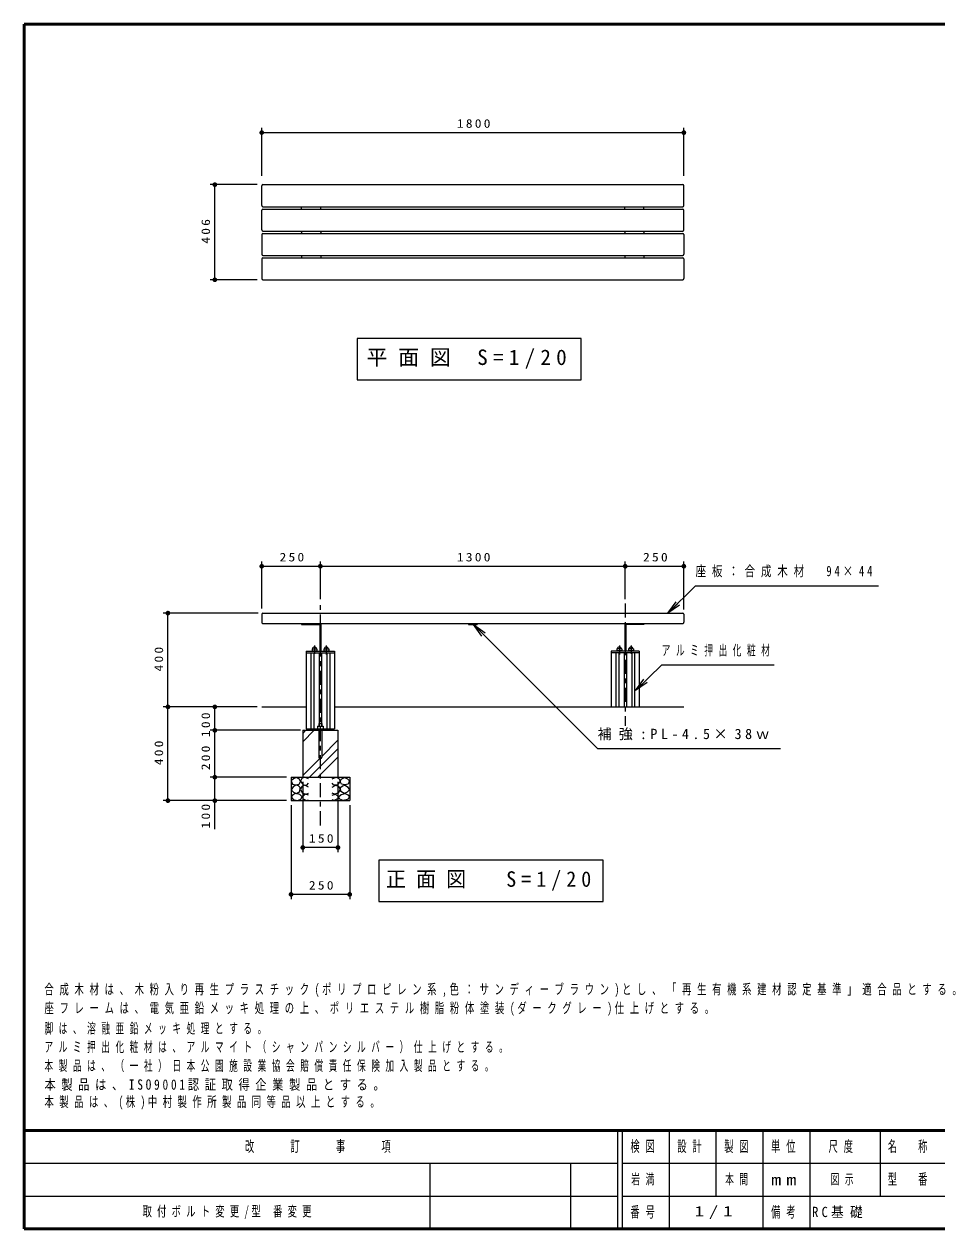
# Model space of a CAD drawing. Units: millimetres on the paper, scale 1:20. Extents: x -365 to 0, y 0 to 257.
# Drawn here: x -365 to -170.4, y 0 to 257 of the extents above; entities that cross this region are included whole.
import ezdxf

# ---------------------------------------------------------------- set-up
doc = ezdxf.new("R2010")
doc.units = ezdxf.units.MM
doc.linetypes.add('USER2', pattern=[6, 3, -1, 1, -1])
doc.layers.add('1_20', color=7, linetype='Continuous', lineweight=13)
doc.layers.add('LY_4', color=7, linetype='Continuous', lineweight=13)
doc.layers.add('99', color=7, linetype='Continuous')
doc.layers.add('CLASS1', color=7, linetype='Continuous')
doc.styles.add('ＭＳ ゴシック', font='')
doc.styles.get('ＭＳ ゴシック').set_extended_font_data('MS Gothic')

# ---------------------------------------------------------------- blocks, each defined once
blk = doc.blocks.new('filled_dot')
at = {"color": 0, "linetype": 'Continuous', "lineweight": -2, "const_width": 1.25}
blk.add_lwpolyline([(-0.625, 0, 1), (0.625, 0, 1)], format="xyb", close=True, dxfattribs=at)

msp = doc.modelspace()

# ---------------------------------------------------------------- linework, layer by layer
at = {"layer": '1_20'}
for p, q in [((-314.336, 224.603), (-314.336, 234.853)), ((-224.336, 224.603), (-224.336, 234.853)), ((-314.336, 233.853), (-224.336, 233.853)), ((-315.336, 222.753), (-325.336, 222.753)), ((-324.336, 202.453), (-324.336, 222.753)), ((-315.336, 202.453), (-325.336, 202.453)), ((-293.999, 189.93), (-293.999, 181.13)), ((-246.199, 189.93), (-293.999, 189.93)), ((-246.199, 181.13), (-246.199, 189.93)), ((-293.999, 181.13), (-246.199, 181.13)), ((-314.336, 132.353), (-314.336, 142.353)), ((-314.336, 141.353), (-301.836, 141.353)), ((-301.836, 134.353), (-301.836, 142.353)), ((-301.836, 141.353), (-236.836, 141.353)), ((-236.836, 134.353), (-236.836, 142.353)), ((-236.836, 141.353), (-224.336, 141.353)), ((-224.336, 132.103), (-224.336, 142.353)), ((-227.751, 131.318), (-225.984, 133.792)), ((-315.086, 131.353), (-335.336, 131.353)), ((-334.336, 111.353), (-334.336, 131.353)), ((-227.751, 131.318), (-225.63, 133.439)), ((-225.276, 133.085), (-227.751, 131.318)), ((-267.439, 126.453), (-269.207, 128.928)), ((-269.207, 128.928), (-266.732, 127.16)), ((-269.207, 128.928), (-267.086, 126.807)), ((-303.836, 122.903), (-303.836, 106.653)), ((-303.221, 122.903), (-303.221, 106.653)), ((-300.451, 122.903), (-300.451, 106.653)), ((-299.836, 122.903), (-299.836, 106.653)), ((-238.836, 122.903), (-238.836, 111.353)), ((-238.221, 122.903), (-238.221, 111.353)), ((-235.451, 122.903), (-235.451, 111.353)), ((-234.836, 122.903), (-234.836, 111.353)), ((-234.617, 114.814), (-232.836, 117.28)), ((-234.617, 114.814), (-232.484, 116.924)), ((-232.133, 116.569), (-234.617, 114.814)), ((-315.336, 111.353), (-335.336, 111.353)), ((-334.336, 91.353), (-334.336, 111.353)), ((-324.336, 106.353), (-324.336, 111.353)), ((-306.586, 106.353), (-325.336, 106.353)), ((-306.086, 106.353), (-325.336, 106.353)), ((-324.336, 96.353), (-324.336, 106.353)), ((-305.586, 103.914), (-303.147, 106.353)), ((-305.586, 105.71), (-304.943, 106.353)), ((-301.519, 100.797), (-298.086, 104.229)), ((-305.586, 96.729), (-301.952, 100.363)), ((-304.166, 96.353), (-298.086, 102.433)), ((-302.37, 96.353), (-298.086, 100.637)), ((-309.086, 96.353), (-325.336, 96.353)), ((-324.336, 85.275), (-324.336, 96.353)), ((-305.586, 95.353), (-305.586, 80.353)), ((-298.086, 95.353), (-298.086, 80.353)), ((-309.086, 91.353), (-335.336, 91.353)), ((-308.086, 90.353), (-308.086, 70.353)), ((-295.586, 90.353), (-295.586, 70.353)), ((-298.086, 81.353), (-305.586, 81.353)), ((-289.337, 78.629), (-289.337, 69.829)), ((-241.537, 78.629), (-289.337, 78.629)), ((-241.537, 69.829), (-241.537, 78.629)), ((-295.586, 71.353), (-308.086, 71.353)), ((-289.337, 69.829), (-241.537, 69.829))]:
    msp.add_line(p, q, dxfattribs=at)
at = {"layer": '1_20', "color": 4, "lineweight": 25}
for p, q in [((-314.336, 218.303), (-314.336, 222.503)), ((-314.086, 222.753), (-224.586, 222.753)), ((-224.336, 218.303), (-224.336, 222.503)), ((-314.336, 213.103), (-314.336, 217.303)), ((-314.086, 218.053), (-224.586, 218.053)), ((-314.086, 217.553), (-224.586, 217.553)), ((-224.336, 213.103), (-224.336, 217.303)), ((-314.336, 212.103), (-314.336, 207.903)), ((-314.086, 212.853), (-224.586, 212.853)), ((-314.086, 212.353), (-224.586, 212.353)), ((-224.336, 212.103), (-224.336, 207.903)), ((-314.336, 206.903), (-314.336, 202.703)), ((-314.086, 207.653), (-224.586, 207.653)), ((-314.086, 207.153), (-224.586, 207.153)), ((-224.336, 206.903), (-224.336, 202.703)), ((-314.086, 202.453), (-224.586, 202.453))]:
    msp.add_line(p, q, dxfattribs=at)
at = {"layer": '1_20', "lineweight": 25}
for p, q in [((-305.836, 217.553), (-305.836, 218.053)), ((-301.724, 217.553), (-301.724, 218.053)), ((-236.949, 217.553), (-236.949, 218.053)), ((-232.836, 217.553), (-232.836, 218.053)), ((-305.836, 212.603), (-305.836, 212.853)), ((-305.836, 212.603), (-305.836, 212.353)), ((-301.724, 212.603), (-301.724, 212.853)), ((-301.724, 212.603), (-301.724, 212.353)), ((-236.949, 212.603), (-236.949, 212.853)), ((-236.949, 212.603), (-236.949, 212.353)), ((-232.836, 212.603), (-232.836, 212.853)), ((-232.836, 212.603), (-232.836, 212.353)), ((-305.836, 207.653), (-305.836, 207.153)), ((-301.724, 207.653), (-301.724, 207.153)), ((-236.949, 207.653), (-236.949, 207.153)), ((-232.836, 207.653), (-232.836, 207.153)), ((-314.336, 131.103), (-314.336, 129.403)), ((-314.086, 131.353), (-224.586, 131.353)), ((-224.336, 131.103), (-224.336, 129.403)), ((-314.086, 129.153), (-224.586, 129.153)), ((-305.836, 129.153), (-305.836, 128.928)), ((-305.836, 128.928), (-301.949, 128.928)), ((-301.949, 128.928), (-301.949, 123.203)), ((-301.724, 128.928), (-301.724, 123.203)), ((-270.286, 129.153), (-270.286, 128.928)), ((-270.286, 128.928), (-268.386, 128.928)), ((-268.386, 129.153), (-268.386, 128.928)), ((-236.949, 128.928), (-236.949, 123.203)), ((-232.836, 128.928), (-236.724, 128.928)), ((-236.724, 128.928), (-236.724, 123.203)), ((-232.836, 129.153), (-232.836, 128.928)), ((-303.611, 123.703), (-303.611, 123.203)), ((-303.611, 123.703), (-302.561, 123.703)), ((-302.561, 123.703), (-302.561, 123.203)), ((-301.111, 123.703), (-300.061, 123.703)), ((-301.111, 123.703), (-301.111, 123.203)), ((-300.061, 123.703), (-300.061, 123.203)), ((-237.561, 123.703), (-238.611, 123.703)), ((-238.611, 123.703), (-238.611, 123.203)), ((-237.561, 123.703), (-237.561, 123.203)), ((-236.111, 123.703), (-236.111, 123.203)), ((-235.061, 123.703), (-236.111, 123.703)), ((-235.061, 123.703), (-235.061, 123.203)), ((-304.836, 123.203), (-304.836, 106.653)), ((-304.836, 123.203), (-298.836, 123.203)), ((-304.836, 122.903), (-298.836, 122.903)), ((-303.611, 123.303), (-302.561, 123.303)), ((-302.086, 122.903), (-302.086, 107.218)), ((-301.586, 122.903), (-301.586, 107.218)), ((-301.111, 123.303), (-300.061, 123.303)), ((-298.836, 123.203), (-298.836, 106.653)), ((-239.836, 123.203), (-239.836, 111.353)), ((-233.836, 123.203), (-239.836, 123.203)), ((-233.836, 122.903), (-239.836, 122.903)), ((-237.561, 123.303), (-238.611, 123.303)), ((-237.086, 122.903), (-237.086, 111.353)), ((-236.586, 122.903), (-236.586, 111.353)), ((-235.061, 123.303), (-236.111, 123.303)), ((-233.836, 123.203), (-233.836, 111.353)), ((-314.336, 111.353), (-304.836, 111.353)), ((-298.836, 111.353), (-224.336, 111.353)), ((-305.586, 106.353), (-305.586, 96.353)), ((-305.586, 106.353), (-298.086, 106.353)), ((-304.836, 106.653), (-298.836, 106.653)), ((-303.711, 106.653), (-303.711, 106.353)), ((-302.441, 107.268), (-301.231, 107.268)), ((-302.441, 107.268), (-302.441, 106.653)), ((-302.154, 107.841), (-301.519, 107.841)), ((-302.154, 107.841), (-302.154, 107.268)), ((-302.154, 106.353), (-302.154, 100.659)), ((-301.519, 107.841), (-301.519, 107.268)), ((-301.519, 106.353), (-301.519, 100.659)), ((-301.231, 107.268), (-301.231, 106.674)), ((-299.961, 106.653), (-299.961, 106.353)), ((-298.086, 106.353), (-298.086, 96.353)), ((-308.086, 96.353), (-308.086, 91.353)), ((-308.086, 96.353), (-295.586, 96.353)), ((-295.586, 96.353), (-295.586, 91.353)), ((-308.086, 91.353), (-295.586, 91.353))]:
    msp.add_line(p, q, dxfattribs=at)
at = {"layer": '1_20', "linetype": 'USER2'}
for p, q in [((-301.836, 86.073), (-301.836, 133.403)), ((-236.836, 133.403), (-236.836, 107.278)), ((-303.086, 124.479), (-303.086, 122.64)), ((-300.586, 124.479), (-300.586, 122.501)), ((-238.086, 124.479), (-238.086, 122.501)), ((-235.586, 124.479), (-235.586, 122.64))]:
    msp.add_line(p, q, dxfattribs=at)
at = {"layer": '1_20'}
for points in [[(-227.751, 131.318), (-221.864, 137.205), (-182.85, 137.205)], [(-269.207, 128.928), (-242.732, 102.453), (-203.718, 102.453)], [(-234.617, 114.814), (-229.055, 120.318), (-205.055, 120.318)], [(-304.365, 96.038), (-305.221, 96.355), (-305.76, 96.086), (-306.076, 95.484), (-305.49, 94.723), (-304.714, 94.66), (-304.365, 95.056)], [(-299.307, 96.038), (-298.451, 96.355), (-297.913, 96.086), (-297.596, 95.484), (-298.182, 94.723), (-298.958, 94.66), (-299.307, 95.056)], [(-304.381, 94.232), (-305.142, 94.628), (-305.775, 94.375), (-306.076, 93.725), (-305.633, 92.949), (-304.872, 92.711), (-304.381, 92.917)], [(-304.365, 92.505), (-305.031, 92.711), (-305.68, 92.157), (-305.506, 91.761), (-304.777, 91.396), (-304.365, 91.555)], [(-299.307, 92.505), (-298.641, 92.711), (-297.992, 92.157), (-298.166, 91.761), (-298.895, 91.396), (-299.307, 91.555)], [(-299.291, 94.232), (-298.53, 94.628), (-297.897, 94.375), (-297.596, 93.725), (-298.039, 92.949), (-298.8, 92.711), (-299.291, 92.917)]]:
    msp.add_lwpolyline(points, dxfattribs=at)
for points in [[(-306.964, 96.323), (-307.597, 96.022), (-308.073, 95.547), (-307.772, 94.85), (-307.043, 94.707), (-306.346, 94.866), (-306.092, 95.452), (-306.282, 95.959)], [(-296.708, 96.323), (-296.075, 96.022), (-295.6, 95.547), (-295.901, 94.85), (-296.629, 94.707), (-297.326, 94.866), (-297.58, 95.452), (-297.39, 95.959)], [(-307.09, 94.676), (-307.629, 94.327), (-308.073, 93.646), (-307.566, 93.186), (-306.9, 92.87), (-306.203, 93.313), (-306.124, 94.153), (-306.532, 94.515)], [(-307.131, 92.879), (-307.7, 92.56), (-308.038, 92.137), (-307.634, 91.571), (-306.692, 91.368), (-305.976, 91.687), (-305.703, 92.192), (-306.242, 92.648)], [(-296.541, 92.879), (-295.972, 92.56), (-295.634, 92.137), (-296.038, 91.571), (-296.98, 91.368), (-297.696, 91.687), (-297.969, 92.192), (-297.43, 92.648)], [(-296.582, 94.676), (-296.043, 94.327), (-295.6, 93.646), (-296.106, 93.186), (-296.772, 92.87), (-297.469, 93.313), (-297.548, 94.153), (-297.14, 94.515)]]:
    msp.add_lwpolyline(points, close=True, dxfattribs=at)
at = {"layer": '1_20', "color": 4, "lineweight": 25}
for centre, start, end in [((-314.086, 222.503), 90, 180), ((-224.586, 222.503), 0, 90), ((-314.086, 218.303), 180, 270), ((-314.086, 217.303), 90, 180), ((-224.586, 218.303), 270, 0), ((-224.586, 217.303), 0, 90), ((-314.086, 213.103), 180, 270), ((-314.086, 212.103), 90, 180), ((-224.586, 213.103), 270, 0), ((-224.586, 212.103), 0, 90), ((-314.086, 207.903), 180, 270), ((-314.086, 206.903), 90, 180), ((-224.586, 207.903), 270, 0), ((-224.586, 206.903), 0, 90), ((-314.086, 202.703), 180, 270), ((-224.586, 202.703), 270, 0)]:
    msp.add_arc(centre, 0.25, start, end, dxfattribs=at)
at = {"layer": '1_20', "lineweight": 25}
for centre, radius, start, end in [((-314.086, 131.103), 0.25, 90, 180), ((-224.586, 131.103), 0.25, 0, 89.99998), ((-314.086, 129.403), 0.25, 179.99999, 270), ((-301.949, 128.928), 0.225, 0, 90), ((-236.724, 128.928), 0.225, 90, 180), ((-224.586, 129.403), 0.25, 270, 0.00001), ((-303.086, 123.703), 0.425, 0, 180), ((-300.586, 123.703), 0.425, 0, 180), ((-238.086, 123.703), 0.425, 360, 180), ((-235.586, 123.703), 0.425, 360, 180), ((-301.836, 100.659), 0.318, 180, 0)]:
    msp.add_arc(centre, radius, start, end, dxfattribs=at)
at = {"layer": 'LY_4', "lineweight": 50}
for p, q in [((-365, 257), (-365, 0)), ((0, 257), (-365, 257)), ((-365, 21), (0, 21)), ((-365, 0), (0, 0))]:
    msp.add_line(p, q, dxfattribs=at)
at = {"layer": 'LY_4', "lineweight": 25}
for p, q in [((-238.5, 21), (-238.5, 0)), ((-237.5, 21), (-237.5, 0)), ((-227.5, 21), (-227.5, 7)), ((-217.5, 21), (-217.5, 7)), ((-207.5, 21), (-207.5, 0)), ((-197.5, 21), (-197.5, 7)), ((-182.5, 21), (-182.5, 7)), ((-182.5, 14), (-70, 14)), ((-237.5, 7), (0, 7)), ((-197.5, 7), (-197.5, 0))]:
    msp.add_line(p, q, dxfattribs=at)
at = {"layer": 'LY_4'}
for p, q in [((-365, 14), (-238.5, 14)), ((-278.5, 14), (-278.5, 0)), ((-248.5, 14), (-248.5, 0)), ((-237.5, 14), (-182.5, 14)), ((-365, 7), (-238.5, 7)), ((-227.5, 7), (-227.5, 0))]:
    msp.add_line(p, q, dxfattribs=at)

# ---------------------------------------------------------------- block references
at = {"layer": '1_20', "xscale": 0.4, "yscale": 0.4}
for p in [(-314.336, 233.853), (-314.336, 141.353), (-305.586, 81.353), (-308.086, 71.353)]:
    msp.add_blockref('filled_dot', p, dxfattribs=at)
for p, rotation in [((-224.336, 233.853), 180), ((-324.336, 222.753), 270), ((-324.336, 202.453), 90), ((-301.836, 141.353), 180), ((-236.836, 141.353), 180), ((-224.336, 141.353), 180), ((-334.336, 131.353), 270), ((-334.336, 111.353), 270), ((-324.336, 111.353), 270), ((-324.336, 106.353), 270), ((-324.336, 106.353), 90), ((-324.336, 96.353), 270), ((-324.336, 96.353), 90), ((-334.336, 91.353), 90), ((-324.336, 91.353), 90), ((-298.086, 81.353), 180), ((-295.586, 71.353), 180)]:
    msp.add_blockref('filled_dot', p, dxfattribs=dict(at, rotation=rotation))

# ---------------------------------------------------------------- texts
at = {"layer": '1_20', "style": 'ＭＳ ゴシック'}
for s, insert, char_height, attachment_point in [('\\T1.33;\\W1.15;1800', (-268.915, 234.853), 1.833, 8), ('\\T1.5;平面図\\~S=1/20', (-270.099, 185.53), 3.299, 5), ('\\T1.33;\\W1.15;250', (-307.671, 142.353), 1.833, 8), ('\\T1.33;\\W1.15;1300', (-268.915, 142.353), 1.833, 8), ('\\T1.33;\\W1.15;250', (-230.171, 142.353), 1.833, 8), ('\\T1.55;\\W0.75;座板：合成木材\u300094×44', (-221.85, 140.205), 2.199, 4), ('\\T1.64;\\W0.6;アルミ押出化粧材', (-229.055, 123.318), 2.199, 4), ('\\T1.5;補強:PL-4.5×38ｗ', (-242.718, 105.453), 2.199, 4), ('\\T1.33;\\W1.15;150', (-301.415, 82.353), 1.833, 8), ('\\T1.5;\\W0.95;正面図\u3000S=1/20', (-265.437, 74.229), 3.299, 5), ('\\T1.33;\\W1.15;250', (-301.421, 72.353), 1.833, 8)]:
    msp.add_mtext(s, dxfattribs=dict(at, insert=insert, char_height=char_height, attachment_point=attachment_point))
at = {"layer": '1_20', "char_height": 1.833, "attachment_point": 8, "rotation": 90, "style": 'ＭＳ ゴシック'}
for s, insert in [('\\T1.33;\\W1.15;406', (-325.336, 213.018)), ('\\T1.33;\\W1.15;400', (-335.336, 121.77)), ('\\T1.33;\\W1.15;100', (-325.336, 107.779)), ('\\T1.33;\\W1.15;400', (-335.336, 101.77)), ('\\T1.33;\\W1.15;200', (-325.336, 100.699)), ('\\T1.33;\\W1.15;100', (-325.336, 88.275))]:
    msp.add_mtext(s, dxfattribs=dict(at, insert=insert))
at = {"layer": '99', "char_height": 2.199, "style": 'ＭＳ ゴシック'}
for s, insert, attachment_point in [('\\T1.64;\\W0.6;岩満', (-232.5, 10.5), 5), ('\\T1.64;\\W0.6;本間', (-212.5, 10.5), 5), ('\\T1.64;\\W0.6;図示', (-190, 10.5), 5), ('\\T1.55;\\W0.65;取付ボルト変更/型\\~番変更', (-339.75, 3.5), 4), ('\\T1.5;\\W1.35;1/1', (-217.5, 3.5), 5), ('\\T1.5;\\W0.9;RC基礎', (-197, 3.5), 4)]:
    msp.add_mtext(s, dxfattribs=dict(at, insert=insert, attachment_point=attachment_point))
at = {"layer": 'CLASS1', "char_height": 2.199, "attachment_point": 7, "style": 'ＭＳ ゴシック'}
for s, insert in [('\\T1.6;\\W0.65;合成木材は、木粉入り再生プラスチック(ポリプロピレン系,色：サンディーブラウン)とし、「再生有機系建材認定基準」適合品とする。', (-360.661, 49.45)), ('\\T1.6;\\W0.65;座フレームは、電気亜鉛メッキ処理の上、ポリエステル樹脂粉体塗装(ダークグレー)仕上げとする。', (-360.661, 45.45)), ('\\T1.64;\\W0.6;脚は、溶融亜鉛メッキ処理とする。', (-360.661, 41.45)), ('\\T1.64;\\W0.6;アルミ押出化粧材は、アルマイト（シャンパンシルバー）仕上げとする。', (-360.661, 37.45)), ('\\T1.64;\\W0.6;本製品は、（一社）日本公園施設業協会賠償責任保険加入製品とする。', (-360.661, 33.45)), ('\\T1.5;\\W0.8;本製品は、ISO9001認証取得企業製品とする。', (-360.661, 29.45)), ('\\T1.58;\\W0.65;本製品は、(株)中村製作所製品同等品以上とする。', (-360.661, 25.45))]:
    msp.add_mtext(s, dxfattribs=dict(at, insert=insert))
at = {"layer": 'LY_4', "char_height": 2.346, "attachment_point": 5, "style": 'ＭＳ ゴシック'}
for s, insert in [('\\T1.64;\\W0.6;改\u3000\u3000訂\u3000\u3000事\u3000\u3000項', (-301.75, 17.5)), ('\\T1.64;\\W0.6;検図', (-232.5, 17.5)), ('\\T1.64;\\W0.6;設計', (-222.5, 17.5)), ('\\T1.64;\\W0.6;製図', (-212.5, 17.5)), ('\\T1.64;\\W0.6;単位', (-202.5, 17.5)), ('\\T1.64;\\W0.6;尺度', (-190.25, 17.5)), ('\\T1.64;\\W0.6;名\u3000称', (-176, 17.5)), ('\\T1.5;\\W1.35;mm', (-202.5, 10.5)), ('\\T1.64;\\W0.6;型\u3000番', (-176, 10.5)), ('\\T1.64;\\W0.6;備考', (-202.5, 3.5)), ('\\T1.64;\\W0.6;番号', (-232.5, 3.5))]:
    msp.add_mtext(s, dxfattribs=dict(at, insert=insert))

doc.saveas('drawing.dxf')
